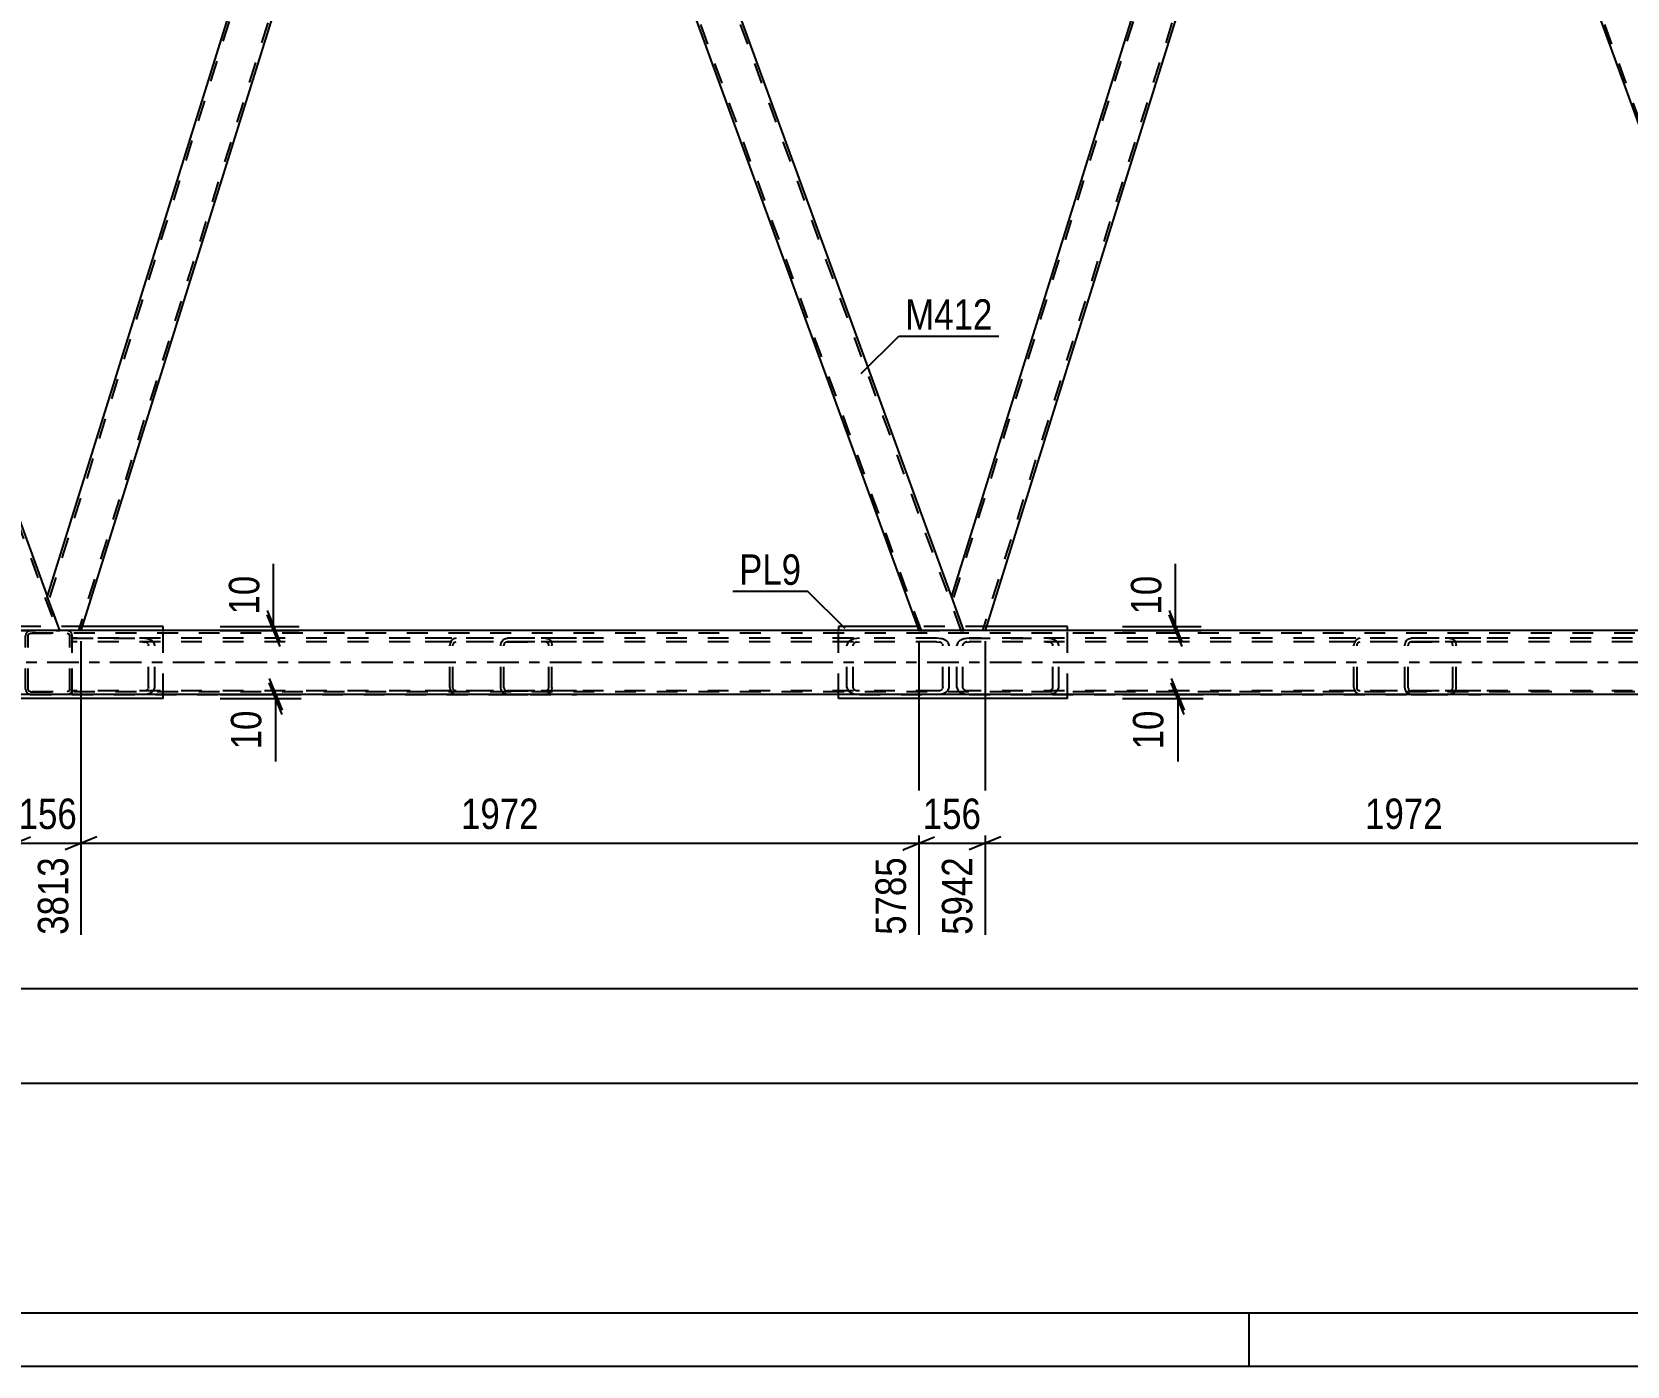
# Model space of a CAD drawing. Header units: millimetres. Extents: x -815 to 374, y -743 to 98.
# Drawn here: x -580.2 to -430, y -742.9 to -617.2 of the extents above; entities that cross this region are included whole.
import ezdxf

# ---------------------------------------------------------------- set-up
doc = ezdxf.new("R2010")
doc.units = ezdxf.units.MM
doc.linetypes.add('DXK_LINE_DOT2', pattern=[3.9198, 1.9599, -1.9599])
doc.linetypes.add('DXK_LINE_DOT3', pattern=[5.9187, 2.979, -0.9799, 0.9799, -0.9799])
doc.styles.add('Arial Narrow', font='ARIALN.TTF', dxfattribs={"height": 0.2})

# ---------------------------------------------------------------- blocks, each defined once
blk = doc.blocks.new('Unknown-232933173-1133')
at = {"color": 5, "linetype": 'Continuous'}
for p, q in [((-809.53, -737.85), (369.47, -737.85)), ((-465.53, -742.85), (-465.53, -737.85)), ((-814.53, -742.85), (374.47, -742.85))]:
    blk.add_line(p, q, dxfattribs=at)
blk = doc.blocks.new('Part-232933173-8762 - 8685')
at = {"color": 2, "linetype": 'Continuous'}
for p, q in [((-451.3, -552.58), (-455.56, -552.58)), ((-408.45, -670.33), (-451.3, -552.58)), ((-454.01, -556.83), (-411.52, -673.58))]:
    blk.add_line(p, q, dxfattribs=at)
at = {"color": 7, "linetype": 'DXK_LINE_DOT2'}
for p, q in [((-455.56, -552.58), (-454.01, -556.83)), ((-411.27, -673.58), (-455.31, -552.58)), ((-407.52, -673.58), (-451.56, -552.58)), ((-407.26, -673.58), (-408.45, -670.33)), ((-411.52, -673.58), (-407.26, -673.58))]:
    blk.add_line(p, q, dxfattribs=at)
blk = doc.blocks.new('Part-232933173-8772 - 8685')
at = {"color": 2, "linetype": 'Continuous'}
for p, q in [((-621.57, -552.58), (-625.83, -552.58)), ((-621.57, -552.58), (-578.72, -670.33)), ((-581.79, -673.58), (-624.28, -556.83))]:
    blk.add_line(p, q, dxfattribs=at)
at = {"color": 7, "linetype": 'DXK_LINE_DOT2'}
for p, q in [((-625.83, -552.58), (-624.28, -556.83)), ((-625.57, -552.58), (-581.53, -673.58)), ((-621.83, -552.58), (-577.79, -673.58)), ((-577.53, -673.58), (-578.72, -670.33)), ((-581.79, -673.58), (-577.53, -673.58))]:
    blk.add_line(p, q, dxfattribs=at)
blk = doc.blocks.new('Part-232933173-8723 - 8685')
at = {"color": 7, "linetype": 'DXK_LINE_DOT2'}
for p, q in [((-491.9, -674.3), (-492.35, -674.35)), ((-491.9, -674.3), (-484.63, -674.3)), ((-443.73, -674.3), (-491.9, -674.3)), ((-484.18, -674.35), (-484.63, -674.3)), ((-492.98, -674.7), (-493.07, -674.94)), ((-493.07, -678.94), (-493.07, -674.94)), ((-492.49, -674.94), (-492.44, -674.82)), ((-492.49, -678.94), (-492.49, -674.94)), ((-492.13, -674.65), (-491.9, -674.62)), ((-443.73, -674.62), (-491.9, -674.62)), ((-484.63, -674.62), (-484.4, -674.65)), ((-484.09, -674.82), (-484.04, -674.94)), ((-484.04, -678.94), (-484.04, -674.94)), ((-483.46, -674.94), (-483.55, -674.7)), ((-483.46, -678.94), (-483.46, -674.94)), ((-493.07, -678.94), (-492.98, -679.19)), ((-492.44, -679.06), (-492.49, -678.94)), ((-484.04, -678.94), (-484.09, -679.06)), ((-483.55, -679.19), (-483.46, -678.94)), ((-492.35, -679.53), (-491.9, -679.58)), ((-491.9, -679.26), (-492.13, -679.24)), ((-443.73, -679.26), (-491.9, -679.26)), ((-491.9, -679.58), (-484.63, -679.58)), ((-491.9, -679.58), (-443.73, -679.58)), ((-484.4, -679.24), (-484.63, -679.26)), ((-484.63, -679.58), (-484.18, -679.53))]:
    blk.add_line(p, q, dxfattribs=at)
for centre, radius, start, end in [((-492.17, -675.43), 1.09, 99.5182, 138.0638), ((-484.36, -675.43), 1.09, 41.9363, 80.4819), ((-492.04, -675.18), 0.545, 99.5182, 138.0638), ((-484.49, -675.18), 0.545, 41.9363, 80.4819), ((-492.17, -678.46), 1.09, 221.9363, 260.4819), ((-492.04, -678.7), 0.545, 221.9363, 260.4819), ((-484.49, -678.7), 0.545, 279.5182, 318.0638), ((-484.36, -678.46), 1.09, 279.5182, 318.0638)]:
    blk.add_arc(centre, radius, start, end, dxfattribs=at)
blk = doc.blocks.new('Part-232933173-8724 - 8685')
at = {"color": 7, "linetype": 'DXK_LINE_DOT2'}
for p, q in [((-450.7, -674.49), (-450.51, -674.35)), ((-450.51, -674.35), (-450.29, -674.3)), ((-409.83, -674.3), (-450.29, -674.3)), ((-446.65, -674.3), (-446.42, -674.35)), ((-446.42, -674.35), (-446.23, -674.49)), ((-417.11, -674.3), (-417.56, -674.35)), ((-409.39, -674.35), (-409.83, -674.3)), ((-450.87, -674.94), (-450.82, -674.7)), ((-450.87, -678.94), (-450.87, -674.94)), ((-450.82, -674.7), (-450.7, -674.49)), ((-450.55, -674.82), (-450.58, -674.94)), ((-450.58, -678.94), (-450.58, -674.94)), ((-450.49, -674.72), (-450.55, -674.82)), ((-450.4, -674.65), (-450.49, -674.72)), ((-450.29, -674.62), (-450.4, -674.65)), ((-450.29, -674.62), (-446.65, -674.62)), ((-409.83, -674.62), (-450.29, -674.62)), ((-446.53, -674.65), (-446.65, -674.62)), ((-446.44, -674.72), (-446.53, -674.65)), ((-446.38, -674.82), (-446.44, -674.72)), ((-446.35, -674.94), (-446.38, -674.82)), ((-446.35, -678.94), (-446.35, -674.94)), ((-446.23, -674.49), (-446.11, -674.7)), ((-446.11, -674.7), (-446.06, -674.94)), ((-446.06, -678.94), (-446.06, -674.94)), ((-418.19, -674.7), (-418.27, -674.94)), ((-418.27, -678.94), (-418.27, -674.94)), ((-417.69, -674.94), (-417.65, -674.82)), ((-417.69, -678.94), (-417.69, -674.94)), ((-417.33, -674.65), (-417.11, -674.62)), ((-409.83, -674.62), (-409.61, -674.65)), ((-409.29, -674.82), (-409.25, -674.94)), ((-409.25, -678.94), (-409.25, -674.94)), ((-408.67, -674.94), (-408.76, -674.7)), ((-408.67, -678.94), (-408.67, -674.94)), ((-450.82, -679.19), (-450.87, -678.94)), ((-450.58, -678.94), (-450.55, -679.06)), ((-446.38, -679.06), (-446.35, -678.94)), ((-446.06, -678.94), (-446.11, -679.19)), ((-418.27, -678.94), (-418.19, -679.19)), ((-417.65, -679.06), (-417.69, -678.94)), ((-409.25, -678.94), (-409.29, -679.06)), ((-408.76, -679.19), (-408.67, -678.94)), ((-450.7, -679.39), (-450.82, -679.19)), ((-450.51, -679.53), (-450.7, -679.39)), ((-450.55, -679.06), (-450.49, -679.17)), ((-450.29, -679.58), (-450.51, -679.53)), ((-450.49, -679.17), (-450.4, -679.24)), ((-450.4, -679.24), (-450.29, -679.26)), ((-450.29, -679.26), (-446.65, -679.26)), ((-409.83, -679.26), (-450.29, -679.26)), ((-450.29, -679.58), (-446.65, -679.58)), ((-409.83, -679.58), (-450.29, -679.58)), ((-446.65, -679.26), (-446.53, -679.24)), ((-446.42, -679.53), (-446.65, -679.58)), ((-446.53, -679.24), (-446.44, -679.17)), ((-446.44, -679.17), (-446.38, -679.06)), ((-446.23, -679.39), (-446.42, -679.53)), ((-446.11, -679.19), (-446.23, -679.39)), ((-417.56, -679.53), (-417.11, -679.58)), ((-417.11, -679.26), (-417.33, -679.24)), ((-417.11, -679.58), (-409.83, -679.58)), ((-409.61, -679.24), (-409.83, -679.26)), ((-409.83, -679.58), (-409.39, -679.53))]:
    blk.add_line(p, q, dxfattribs=at)
for centre, radius, start, end in [((-417.38, -675.42), 1.09, 99.5182, 138.0638), ((-409.57, -675.42), 1.09, 41.9363, 80.4819), ((-417.24, -675.18), 0.545, 99.5182, 138.0638), ((-409.7, -675.18), 0.545, 41.9363, 80.4819), ((-417.38, -678.46), 1.09, 221.9363, 260.4819), ((-417.24, -678.7), 0.545, 221.9363, 260.4819), ((-409.7, -678.7), 0.545, 279.5182, 318.0638), ((-409.57, -678.46), 1.09, 279.5182, 318.0638)]:
    blk.add_arc(centre, radius, start, end, dxfattribs=at)
blk = doc.blocks.new('Part-232933173-8725 - 8685')
at = {"color": 7, "linetype": 'DXK_LINE_DOT2'}
for p, q in [((-576.36, -679.58), (-576.36, -674.3)), ((-576.36, -674.3), (-569.76, -674.3)), ((-528.87, -674.3), (-576.36, -674.3)), ((-569.31, -674.35), (-569.76, -674.3)), ((-528.87, -674.62), (-576.36, -674.62)), ((-569.76, -674.62), (-569.54, -674.65)), ((-569.22, -674.82), (-569.18, -674.94)), ((-569.18, -678.94), (-569.18, -674.94)), ((-568.6, -674.94), (-568.68, -674.7)), ((-568.6, -678.94), (-568.6, -674.94)), ((-569.18, -678.94), (-569.22, -679.06)), ((-568.68, -679.19), (-568.6, -678.94)), ((-528.87, -679.26), (-576.36, -679.26)), ((-576.36, -679.58), (-528.87, -679.58)), ((-569.54, -679.24), (-569.76, -679.26)), ((-569.76, -679.58), (-569.31, -679.53))]:
    blk.add_line(p, q, dxfattribs=at)
for centre, radius, start, end in [((-569.49, -675.43), 1.09, 41.9363, 80.4819), ((-569.63, -675.18), 0.545, 41.9363, 80.4819), ((-569.63, -678.7), 0.545, 279.5182, 318.0638), ((-569.49, -678.46), 1.09, 279.5182, 318.0638)]:
    blk.add_arc(centre, radius, start, end, dxfattribs=at)
blk = doc.blocks.new('Part-232933173-8726 - 8685')
at = {"color": 7, "linetype": 'DXK_LINE_DOT2'}
for p, q in [((-535.83, -674.49), (-535.64, -674.35)), ((-535.64, -674.35), (-535.42, -674.3)), ((-494.97, -674.3), (-535.42, -674.3)), ((-531.78, -674.3), (-531.56, -674.35)), ((-531.56, -674.35), (-531.37, -674.49)), ((-502.24, -674.3), (-502.69, -674.35)), ((-494.52, -674.35), (-494.97, -674.3)), ((-536, -674.94), (-535.96, -674.7)), ((-536, -678.94), (-536, -674.94)), ((-535.96, -674.7), (-535.83, -674.49)), ((-535.69, -674.82), (-535.71, -674.94)), ((-535.71, -678.94), (-535.71, -674.94)), ((-535.63, -674.72), (-535.69, -674.82)), ((-535.53, -674.65), (-535.63, -674.72)), ((-535.42, -674.62), (-535.53, -674.65)), ((-535.42, -674.62), (-531.78, -674.62)), ((-494.97, -674.62), (-535.42, -674.62)), ((-531.67, -674.65), (-531.78, -674.62)), ((-531.57, -674.72), (-531.67, -674.65)), ((-531.51, -674.82), (-531.57, -674.72)), ((-531.49, -674.94), (-531.51, -674.82)), ((-531.49, -678.94), (-531.49, -674.94)), ((-531.37, -674.49), (-531.24, -674.7)), ((-531.24, -674.7), (-531.2, -674.94)), ((-531.2, -678.94), (-531.2, -674.94)), ((-503.32, -674.7), (-503.41, -674.94)), ((-503.41, -678.94), (-503.41, -674.94)), ((-502.83, -674.94), (-502.78, -674.82)), ((-502.83, -678.94), (-502.83, -674.94)), ((-502.47, -674.65), (-502.24, -674.62)), ((-494.97, -674.62), (-494.74, -674.65)), ((-494.43, -674.82), (-494.38, -674.94)), ((-494.38, -678.94), (-494.38, -674.94)), ((-493.8, -674.94), (-493.89, -674.7)), ((-493.8, -678.94), (-493.8, -674.94)), ((-535.96, -679.19), (-536, -678.94)), ((-535.71, -678.94), (-535.69, -679.06)), ((-531.51, -679.06), (-531.49, -678.94)), ((-531.2, -678.94), (-531.24, -679.19)), ((-503.41, -678.94), (-503.32, -679.19)), ((-502.78, -679.06), (-502.83, -678.94)), ((-494.38, -678.94), (-494.43, -679.06)), ((-493.89, -679.19), (-493.8, -678.94)), ((-535.83, -679.39), (-535.96, -679.19)), ((-535.64, -679.53), (-535.83, -679.39)), ((-535.69, -679.06), (-535.63, -679.17)), ((-535.42, -679.58), (-535.64, -679.53)), ((-535.63, -679.17), (-535.53, -679.24)), ((-535.53, -679.24), (-535.42, -679.26)), ((-535.42, -679.26), (-531.78, -679.26)), ((-494.97, -679.26), (-535.42, -679.26)), ((-535.42, -679.58), (-531.78, -679.58)), ((-494.97, -679.58), (-535.42, -679.58)), ((-531.78, -679.26), (-531.67, -679.24)), ((-531.56, -679.53), (-531.78, -679.58)), ((-531.67, -679.24), (-531.57, -679.17)), ((-531.57, -679.17), (-531.51, -679.06)), ((-531.37, -679.39), (-531.56, -679.53)), ((-531.24, -679.19), (-531.37, -679.39)), ((-502.69, -679.53), (-502.24, -679.58)), ((-502.24, -679.26), (-502.47, -679.24)), ((-502.24, -679.58), (-494.97, -679.58)), ((-494.74, -679.24), (-494.97, -679.26)), ((-494.97, -679.58), (-494.52, -679.53))]:
    blk.add_line(p, q, dxfattribs=at)
for centre, radius, start, end in [((-502.51, -675.42), 1.09, 99.5182, 138.0638), ((-494.7, -675.42), 1.09, 41.9363, 80.4819), ((-502.38, -675.18), 0.545, 99.5182, 138.0638), ((-494.83, -675.18), 0.545, 41.9363, 80.4819), ((-502.51, -678.46), 1.09, 221.9363, 260.4819), ((-502.38, -678.7), 0.545, 221.9363, 260.4819), ((-494.83, -678.7), 0.545, 279.5182, 318.0638), ((-494.7, -678.46), 1.09, 279.5182, 318.0638)]:
    blk.add_arc(centre, radius, start, end, dxfattribs=at)
blk = doc.blocks.new('Part-232933173-8731 - 8685')
at = {"color": 7, "linetype": 'DXK_LINE_DOT2'}
for p, q in [((-580.72, -673.88), (-580.76, -674.06)), ((-580.76, -679.1), (-580.76, -674.06)), ((-580.76, -674.06), (-580.76, -674.06)), ((-580.72, -673.87), (-580.72, -673.88)), ((-580.52, -674.06), (-580.5, -673.97)), ((-580.52, -674.06), (-580.52, -674.06)), ((-580.52, -679.1), (-580.52, -674.06)), ((-580.5, -673.97), (-580.45, -673.89)), ((-580.28, -673.58), (-580.46, -673.62)), ((-580.45, -673.89), (-580.37, -673.84)), ((-580.37, -673.84), (-580.28, -673.82)), ((-576.84, -673.58), (-580.28, -673.58)), ((-580.28, -673.58), (-580.28, -673.58)), ((-580.28, -673.82), (-580.28, -673.82)), ((-580.28, -673.82), (-576.84, -673.82)), ((-576.84, -673.58), (-576.84, -673.58)), ((-576.65, -673.62), (-576.84, -673.58)), ((-576.84, -673.82), (-576.84, -673.82)), ((-576.84, -673.82), (-576.74, -673.84)), ((-576.74, -673.84), (-576.67, -673.89)), ((-576.67, -673.89), (-576.61, -673.97)), ((-576.61, -673.97), (-576.6, -674.06)), ((-576.6, -674.06), (-576.6, -674.06)), ((-576.6, -679.1), (-576.6, -674.06)), ((-576.39, -673.88), (-576.39, -673.87)), ((-576.36, -674.06), (-576.39, -673.88)), ((-576.36, -679.1), (-576.36, -674.06)), ((-576.36, -674.06), (-576.36, -674.06)), ((-580.76, -679.1), (-580.76, -679.1)), ((-580.76, -679.1), (-580.76, -679.1)), ((-580.76, -679.1), (-580.72, -679.28)), ((-580.52, -679.1), (-580.52, -679.1)), ((-580.5, -679.19), (-580.52, -679.1)), ((-580.45, -679.27), (-580.5, -679.19)), ((-580.46, -679.54), (-580.28, -679.58)), ((-580.37, -679.32), (-580.45, -679.27)), ((-580.28, -679.34), (-580.37, -679.32)), ((-580.28, -679.34), (-580.28, -679.34)), ((-580.28, -679.34), (-576.84, -679.34)), ((-580.28, -679.58), (-576.84, -679.58)), ((-580.28, -679.58), (-580.28, -679.58)), ((-576.74, -679.32), (-576.84, -679.34)), ((-576.84, -679.34), (-576.84, -679.34)), ((-576.84, -679.58), (-576.65, -679.54)), ((-576.84, -679.58), (-576.84, -679.58)), ((-576.67, -679.27), (-576.74, -679.32)), ((-576.61, -679.19), (-576.67, -679.27)), ((-576.6, -679.1), (-576.61, -679.19)), ((-576.6, -679.1), (-576.6, -679.1)), ((-576.39, -679.28), (-576.36, -679.1)), ((-576.36, -679.1), (-576.36, -679.1)), ((-576.36, -679.1), (-576.36, -679.1))]:
    blk.add_line(p, q, dxfattribs=at)
for centre, start, end in [((-580.28, -674.06), 112.5, 157.5), ((-576.84, -674.06), 22.5, 67.5), ((-580.28, -679.1), 202.5, 247.5), ((-576.84, -679.1), 292.5, 337.5)]:
    blk.add_arc(centre, 0.48, start, end, dxfattribs=at)
blk = doc.blocks.new('Part-232933173-8767 - 8685')
at = {"color": 2, "linetype": 'Continuous'}
for p, q in [((-536.44, -552.58), (-540.7, -552.58)), ((-493.58, -670.33), (-536.44, -552.58)), ((-539.15, -556.83), (-496.66, -673.58))]:
    blk.add_line(p, q, dxfattribs=at)
at = {"color": 7, "linetype": 'DXK_LINE_DOT2'}
for p, q in [((-540.7, -552.58), (-539.15, -556.83)), ((-496.4, -673.58), (-540.44, -552.58)), ((-492.65, -673.58), (-536.69, -552.58)), ((-492.4, -673.58), (-493.58, -670.33)), ((-496.66, -673.58), (-492.4, -673.58))]:
    blk.add_line(p, q, dxfattribs=at)
blk = doc.blocks.new('Part-232933173-8797 - 8685')
at = {"color": 2, "linetype": 'Continuous'}
for p, q in [((-456.88, -552.58), (-493.58, -670.33)), ((-455.56, -552.58), (-456.88, -552.58)), ((-454.01, -556.83), (-455.56, -552.58)), ((-454.01, -556.83), (-490.41, -673.58)), ((-492.4, -673.58), (-493.58, -670.33))]:
    blk.add_line(p, q, dxfattribs=at)
at = {"color": 7, "linetype": 'DXK_LINE_DOT2'}
for p, q in [((-456.63, -552.58), (-493.45, -670.7)), ((-454.15, -556.46), (-490.66, -673.58)), ((-490.41, -673.58), (-492.4, -673.58))]:
    blk.add_line(p, q, dxfattribs=at)
blk = doc.blocks.new('Part-232933173-8802 - 8685')
at = {"color": 2, "linetype": 'Continuous'}
for p, q in [((-542.01, -552.58), (-578.72, -670.33)), ((-540.7, -552.58), (-542.01, -552.58)), ((-539.15, -556.83), (-540.7, -552.58)), ((-539.15, -556.83), (-575.54, -673.58)), ((-577.53, -673.58), (-578.72, -670.33))]:
    blk.add_line(p, q, dxfattribs=at)
at = {"color": 7, "linetype": 'DXK_LINE_DOT2'}
for p, q in [((-541.76, -552.58), (-578.58, -670.7)), ((-539.28, -556.46), (-575.79, -673.58)), ((-575.54, -673.58), (-577.53, -673.58))]:
    blk.add_line(p, q, dxfattribs=at)
blk = doc.blocks.new('Part-232933173-8844 - 8685')
at = {"color": 7, "linetype": 'DXK_LINE_DOT2'}
for p, q in [((-452.17, -674.3), (-458, -674.3)), ((-455.31, -674.35), (-455.5, -674.49)), ((-455.09, -674.3), (-455.31, -674.35)), ((-452.17, -674.62), (-458, -674.62)), ((-455.63, -674.7), (-455.67, -674.94)), ((-455.67, -678.94), (-455.67, -674.94)), ((-455.5, -674.49), (-455.63, -674.7)), ((-455.38, -674.94), (-455.36, -674.82)), ((-455.38, -678.94), (-455.38, -674.94)), ((-455.36, -674.82), (-455.3, -674.72)), ((-455.3, -674.72), (-455.2, -674.65)), ((-455.2, -674.65), (-455.09, -674.62)), ((-455.67, -678.94), (-455.63, -679.19)), ((-455.36, -679.06), (-455.38, -678.94)), ((-452.17, -679.26), (-458, -679.26)), ((-452.17, -679.58), (-458, -679.58)), ((-455.63, -679.19), (-455.5, -679.39)), ((-455.5, -679.39), (-455.31, -679.53)), ((-455.3, -679.17), (-455.36, -679.06)), ((-455.31, -679.53), (-455.09, -679.58)), ((-455.2, -679.24), (-455.3, -679.17)), ((-455.09, -679.26), (-455.2, -679.24))]:
    blk.add_line(p, q, dxfattribs=at)
blk = doc.blocks.new('Part-232933173-8845 - 8685')
at = {"color": 7, "linetype": 'DXK_LINE_DOT2'}
for p, q in [((-537.31, -674.3), (-543.14, -674.3)), ((-540.45, -674.35), (-540.64, -674.49)), ((-540.22, -674.3), (-540.45, -674.35)), ((-537.31, -674.62), (-543.14, -674.62)), ((-540.76, -674.7), (-540.81, -674.94)), ((-540.81, -678.94), (-540.81, -674.94)), ((-540.64, -674.49), (-540.76, -674.7)), ((-540.51, -674.94), (-540.49, -674.82)), ((-540.51, -678.94), (-540.51, -674.94)), ((-540.49, -674.82), (-540.43, -674.72)), ((-540.43, -674.72), (-540.34, -674.65)), ((-540.34, -674.65), (-540.22, -674.62)), ((-540.81, -678.94), (-540.76, -679.19)), ((-540.49, -679.06), (-540.51, -678.94)), ((-537.31, -679.26), (-543.14, -679.26)), ((-537.31, -679.58), (-543.14, -679.58)), ((-540.76, -679.19), (-540.64, -679.39)), ((-540.64, -679.39), (-540.45, -679.53)), ((-540.43, -679.17), (-540.49, -679.06)), ((-540.45, -679.53), (-540.22, -679.58)), ((-540.34, -679.24), (-540.43, -679.17)), ((-540.22, -679.26), (-540.34, -679.24))]:
    blk.add_line(p, q, dxfattribs=at)
blk = doc.blocks.new('Part-232933173-8872 - 8685')
at = {"color": 2, "linetype": 'Continuous'}
for p, q in [((-581.93, -673.18), (-589.34, -673.18)), ((-589.34, -673.18), (-589.34, -673.58)), ((-567.8, -673.18), (-575.41, -673.18)), ((-567.8, -673.58), (-567.8, -673.18)), ((-589.34, -679.98), (-589.34, -679.58)), ((-567.8, -679.98), (-589.34, -679.98)), ((-567.8, -679.98), (-567.8, -679.58))]:
    blk.add_line(p, q, dxfattribs=at)
at = {"color": 7, "linetype": 'DXK_LINE_DOT2'}
for p, q in [((-589.34, -679.58), (-589.34, -673.58)), ((-575.41, -673.18), (-581.93, -673.18)), ((-567.8, -679.58), (-567.8, -673.58))]:
    blk.add_line(p, q, dxfattribs=at)
blk = doc.blocks.new('Part-232933173-8873 - 8685')
at = {"color": 2, "linetype": 'Continuous'}
for p, q in [((-496.8, -673.18), (-504.21, -673.18)), ((-504.21, -673.18), (-504.21, -673.58)), ((-482.66, -673.18), (-490.28, -673.18)), ((-482.66, -673.58), (-482.66, -673.18)), ((-504.21, -679.98), (-504.21, -679.58)), ((-482.66, -679.98), (-504.21, -679.98)), ((-482.66, -679.98), (-482.66, -679.58))]:
    blk.add_line(p, q, dxfattribs=at)
at = {"color": 7, "linetype": 'DXK_LINE_DOT2'}
for p, q in [((-504.21, -679.58), (-504.21, -673.58)), ((-490.28, -673.18), (-496.8, -673.18)), ((-482.66, -679.58), (-482.66, -673.58))]:
    blk.add_line(p, q, dxfattribs=at)
blk = doc.blocks.new('Part-232933173-8921 - 8685')
at = {"color": 7, "linetype": 'DXK_LINE_DOT2'}
for p, q in [((-48.99, -673.82), (-728.07, -673.82)), ((-48.99, -679.34), (-728.07, -679.34))]:
    blk.add_line(p, q, dxfattribs=at)
at = {"color": 2, "linetype": 'Continuous'}
for p, q in [((-48.99, -673.58), (-724.07, -673.58)), ((-48.99, -679.58), (-724.07, -679.58))]:
    blk.add_line(p, q, dxfattribs=at)
at = {"color": 7, "linetype": 'DXK_LINE_DOT3'}
blk.add_line((-48.99, -676.58), (-728.07, -676.58), dxfattribs=at)
blk = doc.blocks.new('StraightDimension-232933173-9169 - 8685')
at = {"color": 7, "linetype": 'Continuous'}
blk.add_line((-767.14, -716.19), (-36.09, -716.19), dxfattribs=at)
blk = doc.blocks.new('StraightDimension-232933173-9784 - 8685')
at = {"color": 7, "linetype": 'Continuous'}
for p, q in [((-490.41, -674.58), (-490.41, -702.23)), ((-411.52, -674.58), (-411.52, -702.23)), ((-488.91, -693.01), (-491.91, -694.21)), ((-490.41, -693.61), (-411.52, -693.61)), ((-413.02, -694.21), (-410.02, -693.01))]:
    blk.add_line(p, q, dxfattribs=at)
at = {"color": 0}
blk.add_wipeout([(-446.71, -692.86), (-446.71, -688.66), (-455.22, -688.66), (-455.22, -692.86)], dxfattribs=at)
at = {"color": 0, "linetype": 'Continuous'}
blk.add_wipeout([(-412.12, -694.31), (-416.32, -694.31), (-416.32, -702.83), (-412.12, -702.83)], dxfattribs=at)
at = {"color": 3, "style": 'Arial Narrow'}
blk.add_text('1972', height=2.863, dxfattribs=at).set_placement((-454.62, -692.26))
at = {"color": 3, "linetype": 'Continuous', "style": 'Arial Narrow'}
blk.add_text('7914', height=2.863, rotation=90.0002, dxfattribs=at).set_placement((-412.72, -702.23))
blk = doc.blocks.new('StraightDimension-232933173-9715 - 8685')
at = {"color": 7, "linetype": 'Continuous'}
for p, q in [((-581.79, -674.58), (-581.79, -702.23)), ((-575.54, -674.58), (-575.54, -702.23)), ((-583.29, -694.21), (-580.29, -693.01)), ((-581.79, -693.61), (-575.54, -693.61)), ((-574.04, -693.01), (-577.04, -694.21))]:
    blk.add_line(p, q, dxfattribs=at)
at = {"color": 0}
blk.add_wipeout([(-575.32, -692.86), (-575.32, -688.66), (-582.01, -688.66), (-582.01, -692.86)], dxfattribs=at)
at = {"color": 0, "linetype": 'Continuous'}
blk.add_wipeout([(-576.14, -694.31), (-580.34, -694.31), (-580.34, -702.83), (-576.14, -702.83)], dxfattribs=at)
at = {"color": 3, "style": 'Arial Narrow'}
blk.add_text('156', height=2.863, dxfattribs=at).set_placement((-581.41, -692.26))
at = {"color": 3, "linetype": 'Continuous', "style": 'Arial Narrow'}
blk.add_text('3813', height=2.863, rotation=90.0002, dxfattribs=at).set_placement((-576.74, -702.23))
blk = doc.blocks.new('StraightDimension-232933173-9130 - 8685')
at = {"color": 7, "linetype": 'Continuous'}
blk.add_line((-728.07, -707.3), (-36.89, -707.3), dxfattribs=at)
blk = doc.blocks.new('StraightDimension-232933173-9738 - 8685')
at = {"color": 7, "linetype": 'Continuous'}
for p, q in [((-575.54, -674.58), (-575.54, -702.23)), ((-496.66, -674.58), (-496.66, -702.23)), ((-574.04, -693.01), (-577.04, -694.21)), ((-575.54, -693.61), (-496.66, -693.61)), ((-498.16, -694.21), (-495.16, -693.01))]:
    blk.add_line(p, q, dxfattribs=at)
at = {"color": 0}
blk.add_wipeout([(-531.84, -692.86), (-531.84, -688.66), (-540.35, -688.66), (-540.35, -692.86)], dxfattribs=at)
at = {"color": 0, "linetype": 'Continuous'}
blk.add_wipeout([(-497.26, -694.31), (-501.46, -694.31), (-501.46, -702.83), (-497.26, -702.83)], dxfattribs=at)
at = {"color": 3, "style": 'Arial Narrow'}
blk.add_text('1972', height=2.863, dxfattribs=at).set_placement((-539.75, -692.26))
at = {"color": 3, "linetype": 'Continuous', "style": 'Arial Narrow'}
blk.add_text('5785', height=2.863, rotation=90.0002, dxfattribs=at).set_placement((-497.86, -702.23))
blk = doc.blocks.new('StraightDimension-232933173-9761 - 8685')
at = {"color": 7, "linetype": 'Continuous'}
for p, q in [((-496.66, -674.58), (-496.66, -702.23)), ((-490.41, -674.58), (-490.41, -702.23)), ((-498.16, -694.21), (-495.16, -693.01)), ((-496.66, -693.61), (-490.41, -693.61)), ((-488.91, -693.01), (-491.91, -694.21))]:
    blk.add_line(p, q, dxfattribs=at)
at = {"color": 0}
blk.add_wipeout([(-490.19, -692.86), (-490.19, -688.66), (-496.87, -688.66), (-496.87, -692.86)], dxfattribs=at)
at = {"color": 0, "linetype": 'Continuous'}
blk.add_wipeout([(-491.01, -694.31), (-495.21, -694.31), (-495.21, -702.83), (-491.01, -702.83)], dxfattribs=at)
at = {"color": 3, "style": 'Arial Narrow'}
blk.add_text('156', height=2.863, dxfattribs=at).set_placement((-496.27, -692.26))
at = {"color": 3, "linetype": 'Continuous', "style": 'Arial Narrow'}
blk.add_text('5942', height=2.863, rotation=90.0002, dxfattribs=at).set_placement((-491.61, -702.23))
blk = doc.blocks.new('StraightDimension-232933173-38673 - 8685')
at = {"color": 7, "linetype": 'Continuous'}
for p, q in [((-473.06, -671.68), (-471.86, -674.68)), ((-471.86, -675.08), (-473.06, -672.08)), ((-477.48, -673.18), (-470.06, -673.18)), ((-477.48, -673.58), (-470.06, -673.58)), ((-472.46, -673.58), (-472.46, -673.18))]:
    blk.add_line(p, q, dxfattribs=at)
at = {"color": 0}
blk.add_wipeout([(-473.21, -667.8), (-477.41, -667.8), (-477.41, -672.66), (-473.21, -672.66)], dxfattribs=at)
at = {"color": 7, "linetype": 'Continuous'}
blk.add_line((-472.46, -673.18), (-472.46, -667.28), dxfattribs=at)
blk.add_line((-472.46, -673.18), (-472.46, -667.28), dxfattribs=at)
at = {"color": 3, "style": 'Arial Narrow'}
blk.add_text('10', height=2.863, rotation=90.0002, dxfattribs=at).set_placement((-473.81, -672.06))
blk = doc.blocks.new('StraightDimension-232933173-38675 - 8685')
at = {"color": 7, "linetype": 'Continuous'}
for p, q in [((-472.87, -678.08), (-471.67, -681.08)), ((-471.67, -681.48), (-472.87, -678.48)), ((-477.48, -679.58), (-469.87, -679.58)), ((-477.48, -679.98), (-469.87, -679.98)), ((-472.27, -679.98), (-472.27, -679.58))]:
    blk.add_line(p, q, dxfattribs=at)
at = {"color": 0}
blk.add_wipeout([(-473.02, -680.51), (-477.22, -680.51), (-477.22, -685.36), (-473.02, -685.36)], dxfattribs=at)
at = {"color": 7, "linetype": 'Continuous'}
blk.add_line((-472.27, -679.98), (-472.27, -685.89), dxfattribs=at)
blk.add_line((-472.27, -679.98), (-472.27, -685.89), dxfattribs=at)
at = {"color": 3, "style": 'Arial Narrow'}
blk.add_text('10', height=2.863, rotation=90.0002, dxfattribs=at).set_placement((-473.62, -684.76))
blk = doc.blocks.new('StraightDimension-232933173-38677 - 8685')
at = {"color": 7, "linetype": 'Continuous'}
for p, q in [((-558, -671.68), (-556.8, -674.68)), ((-556.8, -675.08), (-558, -672.08)), ((-562.43, -673.18), (-555, -673.18)), ((-562.43, -673.58), (-555, -673.58)), ((-557.4, -673.58), (-557.4, -673.18))]:
    blk.add_line(p, q, dxfattribs=at)
at = {"color": 0}
blk.add_wipeout([(-558.15, -667.8), (-562.35, -667.8), (-562.35, -672.66), (-558.15, -672.66)], dxfattribs=at)
at = {"color": 7, "linetype": 'Continuous'}
blk.add_line((-557.4, -673.18), (-557.4, -667.28), dxfattribs=at)
blk.add_line((-557.4, -673.18), (-557.4, -667.28), dxfattribs=at)
at = {"color": 3, "style": 'Arial Narrow'}
blk.add_text('10', height=2.863, rotation=90.0002, dxfattribs=at).set_placement((-558.75, -672.06))
blk = doc.blocks.new('StraightDimension-232933173-38679 - 8685')
at = {"color": 7, "linetype": 'Continuous'}
for p, q in [((-557.81, -678.08), (-556.61, -681.08)), ((-556.61, -681.48), (-557.81, -678.48)), ((-562.43, -679.58), (-554.81, -679.58)), ((-562.43, -679.98), (-554.81, -679.98)), ((-557.21, -679.98), (-557.21, -679.58))]:
    blk.add_line(p, q, dxfattribs=at)
at = {"color": 0}
blk.add_wipeout([(-557.96, -680.51), (-562.16, -680.51), (-562.16, -685.36), (-557.96, -685.36)], dxfattribs=at)
at = {"color": 7, "linetype": 'Continuous'}
blk.add_line((-557.21, -679.98), (-557.21, -685.89), dxfattribs=at)
blk.add_line((-557.21, -679.98), (-557.21, -685.89), dxfattribs=at)
at = {"color": 3, "style": 'Arial Narrow'}
blk.add_text('10', height=2.863, rotation=90.0002, dxfattribs=at).set_placement((-558.56, -684.76))
blk = doc.blocks.new('Mark-232933173-8763 - 8685')
at = {"color": 0}
blk.add_wipeout([(-489.71, -645.23), (-489.71, -642.23), (-497.93, -642.23), (-497.93, -645.23)], dxfattribs=at)
blk.add_wipeout([(-489.71, -645.23), (-489.71, -642.23), (-497.93, -642.23), (-497.93, -645.23)], dxfattribs=at)
at = {"color": 30, "linetype": 'Continuous'}
for p, q in [((-502.07, -649.37), (-498.53, -645.83)), ((-498.53, -645.83), (-489.11, -645.83))]:
    blk.add_line(p, q, dxfattribs=at)
at = {"color": 3, "style": 'Arial Narrow'}
blk.add_text('M412', height=2.863, dxfattribs=at).set_placement((-497.93, -645.23))
blk = doc.blocks.new('Mark-232933173-60023 - 8685')
at = {"color": 0}
blk.add_wipeout([(-507.72, -669.26), (-507.72, -666.26), (-513.57, -666.26), (-513.57, -669.26)], dxfattribs=at)
blk.add_wipeout([(-507.72, -669.26), (-507.72, -666.26), (-513.57, -666.26), (-513.57, -669.26)], dxfattribs=at)
at = {"color": 30, "linetype": 'Continuous'}
for p in [(-514.17, -669.86), (-503.58, -673.39)]:
    blk.add_line(p, (-507.12, -669.86), dxfattribs=at)
at = {"color": 3, "style": 'Arial Narrow'}
blk.add_text('PL9', height=2.863, dxfattribs=at).set_placement((-513.57, -669.26))

msp = doc.modelspace()

# ---------------------------------------------------------------- block references
for name in ['Unknown-232933173-1133', 'Part-232933173-8772 - 8685', 'Part-232933173-8802 - 8685', 'Part-232933173-8767 - 8685', 'Part-232933173-8797 - 8685', 'Part-232933173-8762 - 8685', 'Part-232933173-8921 - 8685', 'Part-232933173-8872 - 8685', 'Part-232933173-8731 - 8685', 'Part-232933173-8725 - 8685', 'Part-232933173-8845 - 8685', 'Part-232933173-8726 - 8685', 'Part-232933173-8873 - 8685', 'Part-232933173-8723 - 8685', 'Part-232933173-8844 - 8685', 'Part-232933173-8724 - 8685']:
    msp.add_blockref(name, (0, 0))

# ---------------------------------------------------------------- next in the draw order: block references
msp.add_blockref('StraightDimension-232933173-9169 - 8685', (0, 0))

# ---------------------------------------------------------------- next in the draw order: block references
for name in ['Mark-232933173-8763 - 8685', 'Mark-232933173-60023 - 8685', 'StraightDimension-232933173-9715 - 8685', 'StraightDimension-232933173-9784 - 8685']:
    msp.add_blockref(name, (0, 0))

# ---------------------------------------------------------------- next in the draw order: block references
for name in ['StraightDimension-232933173-38673 - 8685', 'StraightDimension-232933173-9130 - 8685']:
    msp.add_blockref(name, (0, 0))

# ---------------------------------------------------------------- next in the draw order: block references
for name in ['StraightDimension-232933173-9738 - 8685', 'StraightDimension-232933173-38675 - 8685']:
    msp.add_blockref(name, (0, 0))

# ---------------------------------------------------------------- next in the draw order: block references
for name in ['StraightDimension-232933173-38677 - 8685', 'StraightDimension-232933173-9761 - 8685', 'StraightDimension-232933173-38679 - 8685']:
    msp.add_blockref(name, (0, 0))

doc.saveas('drawing.dxf')
